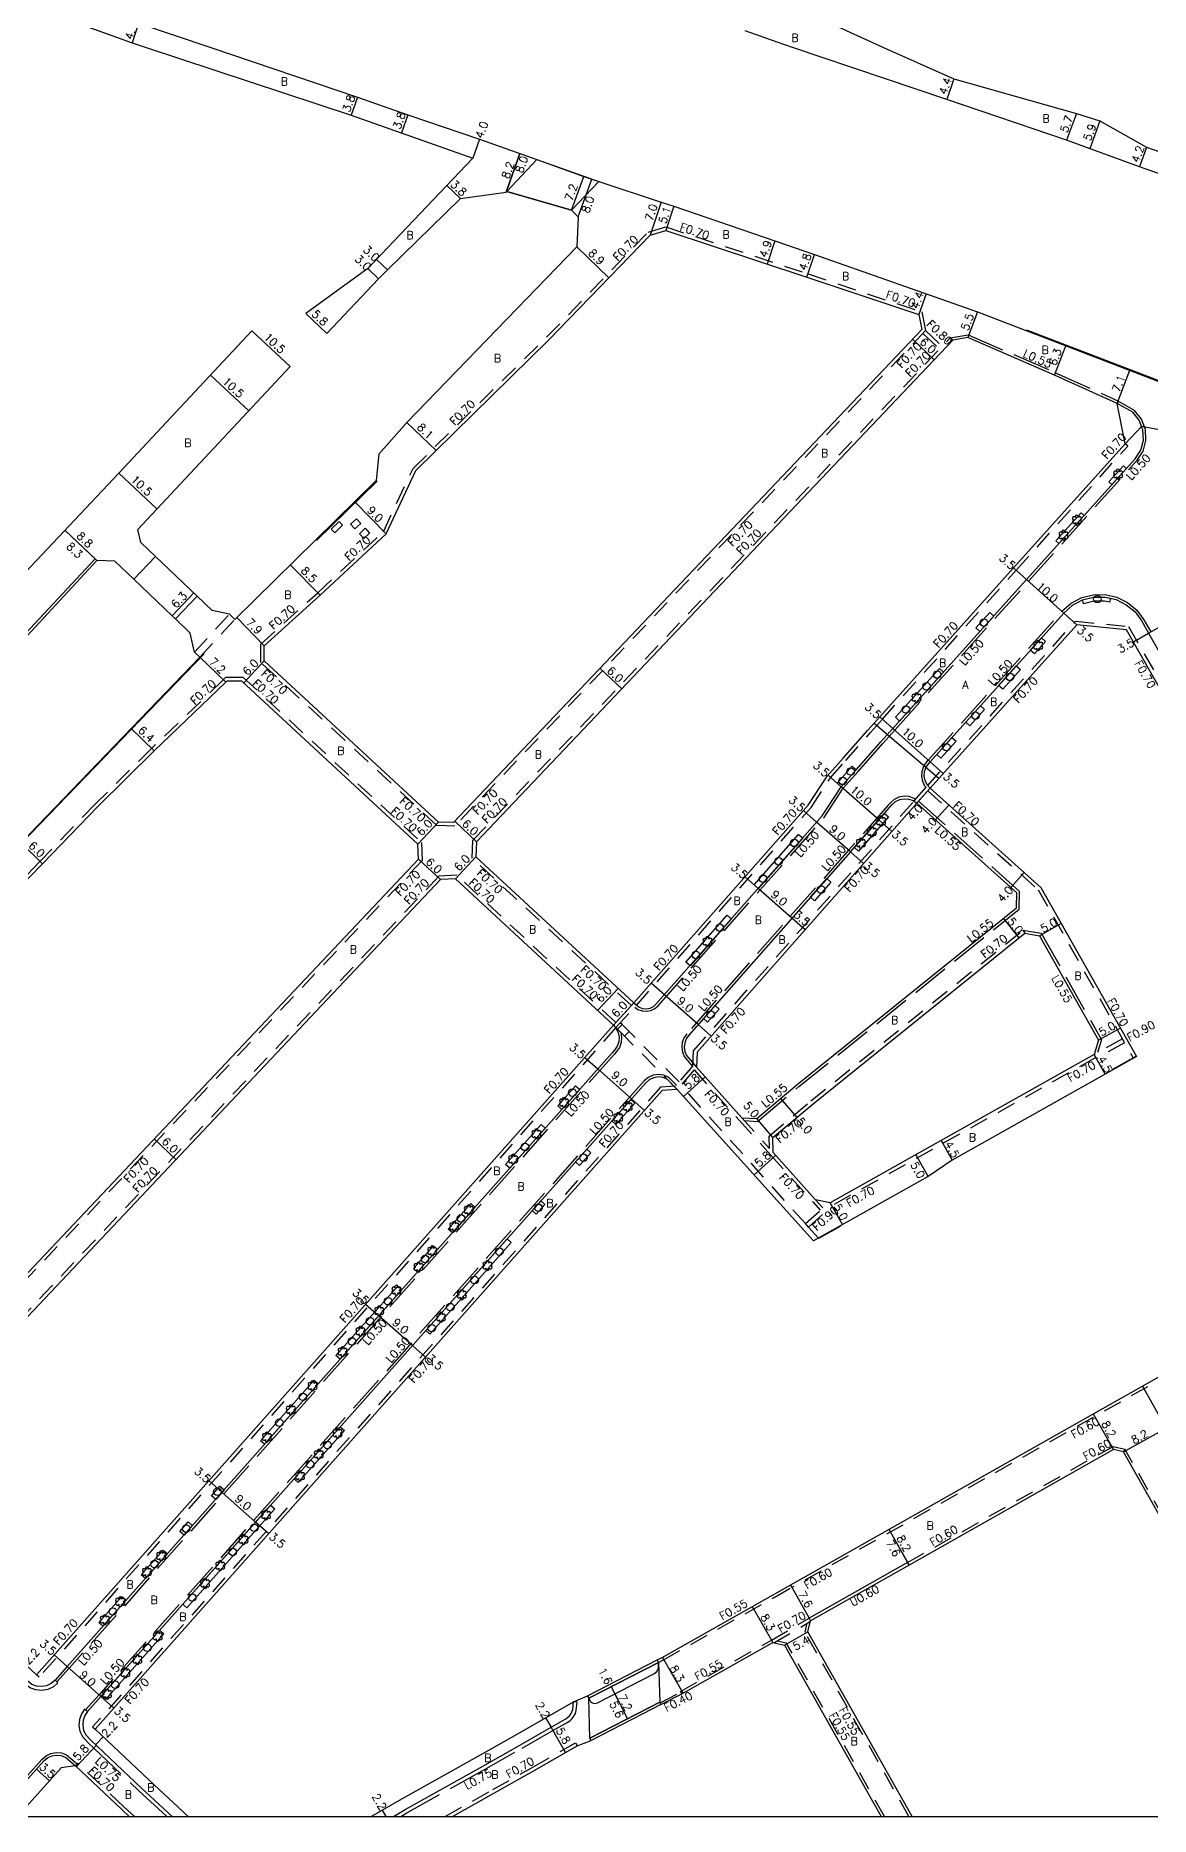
# Model space of a CAD drawing. Header units: metres. Extents: x -3200 to -2399, y -108600 to -108000.
# Drawn here: x -2831.1 to -2608.1, y -108600 to -108243.9 of the extents above; entities that cross this region are included whole.
import ezdxf

# ---------------------------------------------------------------- set-up
doc = ezdxf.new("R2010")
doc.units = ezdxf.units.M
doc.header["$LTSCALE"] = 2.5
for name, pattern in [('22320', [2.5, 1.5, -1]), ('22330', [4, 3, -1]), ('51070', [2.5, 1.5, -1])]:
    doc.linetypes.add(name, pattern=pattern)
doc.layers.get('0').update_dxf_attribs({"color": 150, "lineweight": 50})
for name, color, linetype in [('2101000', 7, 'Continuous'), ('2101001', 1, 'Continuous'), ('2203000', 1, 'Continuous'), ('2213000', 3, 'Continuous'), ('2231000', 4, 'Continuous'), ('2232000', 120, '22320'), ('2233000', 120, '22330'), ('2235000', 4, 'Continuous'), ('2236000', 3, 'Continuous'), ('2236100', 3, 'Continuous'), ('2238000', 3, 'Continuous'), ('2239000', 3, 'Continuous'), ('5107000', 4, '51070'), ('6132000', 60, '61320'), ('9201100', 215, 'Continuous'), ('9201101', 7, 'Continuous'), ('9201500', 222, 'Continuous'), ('9201501', 222, 'Continuous'), ('9202100', 82, 'Continuous'), ('9202200', 82, 'Continuous'), ('9203500', 155, 'Continuous'), ('999', 7, 'Continuous')]:
    doc.layers.add(name, color=color, linetype=linetype)
doc.layers.add('9301100', color=1, linetype='Continuous', lineweight=30)
doc.layers.add('9303100', color=1, linetype='Continuous', lineweight=30)
doc.styles.add('Dm_Anotation', font='txt.shx', dxfattribs={"bigfont": 'pscdm.shx'})
doc.linetypes.add('61320', pattern='A,0,[3,dmdr.shx,S=0.25,R=0,X=0,Y=0],1.5,[3,dmdr.shx,S=0.25,R=0,X=0,Y=0]', length=1.5)

# ---------------------------------------------------------------- blocks, each defined once
blk = doc.blocks.new('223900')
at = {"linetype": 'Continuous'}
for centre, start, end in [((-0.57735, 0.333333), 30, 270), ((-0.57735, -0.333333), 90, 330), ((0, 0.666667), 330, 210), ((0.57735, 0.333333), 270, 150), ((0.57735, -0.333333), 210, 90), ((0, -0.666667), 150, 30)]:
    blk.add_arc(centre, 0.333333, start, end, dxfattribs=at)
blk = doc.blocks.new('223800')
at = {"color": 0, "linetype": 'Continuous'}
blk.add_circle((0, 0), 0.75, dxfattribs=at)

msp = doc.modelspace()

# ---------------------------------------------------------------- linework, layer by layer
at = {"layer": '2101000'}
for points in [[(-3082.74, -108146.21), (-3080.24, -108147.08), (-3073.33, -108149.7), (-3058.3, -108155.41), (-3052.38, -108157.4), (-3044.28, -108159.89), (-3028.12, -108165.56), (-3020.84, -108168.2), (-3006.59, -108173.51), (-2999.63, -108175.86), (-2989.37, -108179.34), (-2981.29, -108182.08), (-2959.89, -108189.33), (-2943.83, -108194.68), (-2937.07, -108196.93), (-2933.96, -108197.97), (-2907.94, -108207.39), (-2880.65, -108216.95), (-2843.1, -108229.88), (-2814.45, -108240.08), (-2810.5, -108241.49), (-2796.04, -108246.3)], [(-2904.6, -108212.93), (-2882, -108220.82), (-2877.45, -108222.41), (-2844.41, -108233.65), (-2815.84, -108243.94), (-2811.79, -108245.38), (-2808.97, -108246.3)], [(-2682.75, -108245.23), (-2689.14, -108242.96)], [(-2808.97, -108246.3), (-2767.94, -108259.83), (-2743.6, -108268.42), (-2764.65, -108290.52), (-2777.05, -108299.49)], [(-2796.04, -108246.3), (-2766.67, -108256.25), (-2756.62, -108259.79), (-2742.27, -108264.64), (-2730.82, -108268.74)], [(-2573.3, -108282.34), (-2573.86, -108282.15), (-2586.76, -108278.22), (-2592.58, -108276.26), (-2606.31, -108271.57), (-2610.26, -108270.19), (-2624.86, -108264.87), (-2648.8, -108256.72), (-2679.72, -108246.3)], [(-2661.46, -108246.3), (-2647.39, -108252.56), (-2622.91, -108259.51), (-2618.21, -108261.01), (-2608.88, -108266.22), (-2591.25, -108272.38), (-2570.2, -108279.48)], [(-2787.84, -108302.96), (-2814.45, -108331.43), (-2818.84, -108336.08), (-2855.27, -108374.63), (-2856.92, -108374.05), (-2856.92, -108374.05), (-2868.21, -108345.57), (-2870.48, -108339.83), (-2875.08, -108327.78), (-2884.82, -108302.58), (-2895.34, -108275.63), (-2898.24, -108268.75), (-2903.15, -108256.18)], [(-2772.86, -108303.49), (-2762.48, -108292.59), (-2760.73, -108290.76), (-2746.08, -108276.54), (-2736.97, -108275.25), (-2736.9, -108275.06), (-2736.82, -108275.09)], [(-2718.46, -108273.13), (-2705.98, -108277.22), (-2703.45, -108278.06), (-2683.25, -108284.97), (-2675.29, -108287.71), (-2642.67, -108299.21), (-2602.6, -108314.55), (-2602.3, -108314.82), (-2573, -108282.61), (-2573.3, -108282.34)], [(-2723.89, -108278.88), (-2722.56, -108280.2), (-2722.82, -108286.2), (-2756.81, -108321.31), (-2762.44, -108327.66), (-2762.94, -108332.91), (-2791.25, -108360.68), (-2792.33, -108359.64), (-2795.75, -108358.89), (-2798.77, -108356.02)], [(-2807.1, -108348.1), (-2810.03, -108345.31), (-2810.62, -108342.71), (-2780.17, -108310.13)], [(-2815.27, -108349.02), (-2818.84, -108348.89), (-2819.2, -108348.54), (-2834.02, -108364.52), (-2854.17, -108385.85), (-2853.81, -108386.19), (-2861.6, -108394.22)], [(-2811.46, -108352.64), (-2815.27, -108349.02)], [(-2834, -108405.37), (-2798.23, -108368.25), (-2799.32, -108367.23), (-2800.14, -108363.41)], [(-2800.14, -108363.41), (-2803.13, -108360.57)], [(-2602.49, -108381.04), (-2612.88, -108362.75), (-2622.83, -108361.75), (-2652.18, -108394.41)], [(-2872.17, -108533.08), (-2754.47, -108408.59), (-2754.61, -108405.59), (-2789.82, -108373), (-2792.82, -108373.02), (-2793.04, -108373.25), (-2807.35, -108386.95), (-2818.66, -108398.1), (-2829.68, -108409.53), (-2837.38, -108417.41)], [(-2652.18, -108394.41), (-2629.99, -108414.28), (-2610.87, -108448.1), (-2617.15, -108451.62), (-2647.76, -108468.79), (-2652.55, -108472.05), (-2675.49, -108484.92)], [(-2715.52, -108441.78), (-2747.11, -108412.53), (-2750.11, -108412.71), (-2867.81, -108537.2)], [(-2618.47, -108444.83), (-2619.35, -108447.69), (-2672.13, -108477.3), (-2675.07, -108476.72), (-2683.56, -108467.29), (-2683.62, -108464.29), (-2675.59, -108457.5), (-2633.25, -108423.42), (-2630.29, -108423.92), (-2618.47, -108444.83)], [(-2715.52, -108441.78), (-2830.91, -108571.69)], [(-2675.49, -108484.92), (-2702.74, -108454.65), (-2705.73, -108454.86), (-2819.18, -108582.59)], [(-2763.95, -108600), (-2758.27, -108596.74), (-2743.19, -108588.29), (-2735.21, -108583.8), (-2723.5, -108577.08), (-2720.71, -108575.9), (-2720.46, -108576.38), (-2706.5, -108569.2), (-2706.75, -108568.71), (-2705.77, -108568.21), (-2683.66, -108555.74), (-2581.75, -108498.2)], [(-2572.23, -108600), (-2613.45, -108527.14), (-2615.49, -108526.67), (-2656.36, -108549.74), (-2656.66, -108549.22), (-2676.36, -108560.34), (-2676.07, -108560.87)], [(-2867.81, -108537.2), (-2830.91, -108571.69)], [(-2655.75, -108600), (-2676.6, -108563.1), (-2676.07, -108560.87)], [(-2747.72, -108600), (-2739.27, -108595.27), (-2731.26, -108590.76), (-2722.77, -108585.89), (-2719.97, -108584.85), (-2720.22, -108584.36), (-2706.26, -108577.18), (-2706.01, -108577.66), (-2701.83, -108575.51), (-2683.65, -108565.26), (-2681.3, -108565.76), (-2661.96, -108600)], [(-2800.55, -108600), (-2808.44, -108592.72), (-2819.18, -108582.59)], [(-2812.35, -108600), (-2813.89, -108598.57), (-2823.11, -108589.89), (-2825.98, -108590.29), (-2834.7, -108600)]]:
    msp.add_lwpolyline(points, dxfattribs=at)
at = {"layer": '2101000', "flags": 128}
for points in [[(-2668.41, -108239.35), (-2671.28, -108241.84), (-2661.46, -108246.3)], [(-2679.72, -108246.3), (-2682.75, -108245.23)]]:
    msp.add_lwpolyline(points, dxfattribs=at)
at = {"layer": '2101000'}
for points in [[(-2653.83, -108302.68), (-2747.53, -108401.29), (-2750.53, -108401.19), (-2785.36, -108368.95), (-2785.34, -108365.95), (-2774.18, -108355.85), (-2760.95, -108343.56), (-2755.02, -108330.91), (-2728.38, -108304.74), (-2708.18, -108283.87), (-2705.05, -108282.9), (-2676.8, -108292.27), (-2654.41, -108299.73)], [(-2614.75, -108317.5), (-2627.28, -108311.85), (-2644.64, -108304.34), (-2647.6, -108304.83), (-2742.91, -108405.13), (-2743.04, -108408.13), (-2711.44, -108437.37), (-2676.53, -108397.82), (-2672.73, -108392.01), (-2669.56, -108388.41), (-2664.64, -108382.84), (-2662.22, -108380.15), (-2635.47, -108350.38), (-2613.15, -108325.55)], [(-2654.83, -108397.41), (-2698.79, -108447.22), (-2698.92, -108450.22), (-2689.85, -108460.31), (-2686.85, -108460.47), (-2678.77, -108453.65), (-2634.9, -108418.33), (-2634.82, -108415.33)]]:
    msp.add_lwpolyline(points, close=True, dxfattribs=at)
at = {"layer": '2101001'}
for points in [[(-2730.82, -108268.74), (-2721.46, -108272.1)], [(-2721.46, -108272.1), (-2719.86, -108272.67), (-2718.46, -108273.13)], [(-2736.82, -108275.09), (-2723.89, -108278.88)], [(-2777.05, -108299.49), (-2772.86, -108303.49)], [(-2787.84, -108302.96), (-2780.17, -108310.13)], [(-2798.77, -108356.02), (-2807.1, -108348.1)], [(-2803.78, -108359.95), (-2811.46, -108352.64)], [(-2803.13, -108360.57), (-2803.78, -108359.95)]]:
    msp.add_lwpolyline(points, dxfattribs=at)
at = {"layer": '2203000'}
for points in [[(-2706.75, -108568.71), (-2706.5, -108569.2), (-2720.46, -108576.38), (-2720.71, -108575.9)], [(-2719.97, -108584.85), (-2720.22, -108584.36), (-2706.26, -108577.18), (-2706.01, -108577.66), (-2709.75, -108579.59)]]:
    msp.add_lwpolyline(points, close=True, dxfattribs=at)
at = {"layer": '2213000'}
for points in [[(-2711.44, -108437.37), (-2710.39, -108438.21), (-2709.68, -108438.47), (-2708.93, -108438.53), (-2708.19, -108438.39), (-2707.52, -108438.07), (-2706.95, -108437.57), (-2673.74, -108399.95), (-2669.94, -108394.13), (-2666.93, -108390.73), (-2662.03, -108385.17), (-2659.62, -108382.49), (-2632.87, -108352.72), (-2611.14, -108328.54), (-2610.02, -108326.82), (-2609.49, -108324.84), (-2609.59, -108322.79), (-2610.32, -108320.87), (-2611.61, -108319.27), (-2614.75, -108317.5)], [(-2652.18, -108394.41), (-2652.78, -108393.72), (-2653.17, -108392.9), (-2653.34, -108392), (-2653.27, -108391.09), (-2652.97, -108390.23), (-2652.45, -108389.48), (-2652.18, -108389.17), (-2625.43, -108359.41), (-2623.66, -108357.84), (-2621.65, -108356.78), (-2619.45, -108356.23), (-2617.17, -108356.2), (-2614.96, -108356.71), (-2612.92, -108357.73), (-2611.18, -108359.19), (-2609.84, -108361.02), (-2608.46, -108363.44), (-2599.44, -108379.31)], [(-2668.11, -108407.17), (-2660.22, -108398.24), (-2659.75, -108397.7), (-2659.06, -108397.11), (-2658.25, -108396.71), (-2657.35, -108396.53), (-2656.44, -108396.6), (-2655.58, -108396.9), (-2654.83, -108397.41)], [(-2668.11, -108407.17), (-2700.45, -108443.82), (-2700.94, -108444.53), (-2701.24, -108445.33), (-2701.34, -108446.19), (-2701.23, -108447.04), (-2700.92, -108447.84), (-2698.92, -108450.22)], [(-2715.52, -108441.78), (-2714.93, -108442.49), (-2714.54, -108443.32), (-2714.37, -108444.23), (-2714.45, -108445.14), (-2714.75, -108446.01), (-2715.27, -108446.77), (-2715.76, -108447.33), (-2824.75, -108570.03), (-2827.18, -108572.77), (-2827.96, -108573.44), (-2828.88, -108573.88), (-2829.89, -108574.06), (-2830.91, -108573.97), (-2831.87, -108573.62), (-2833.84, -108571.96), (-2867.65, -108540.36), (-2868.08, -108539.86), (-2868.31, -108539.34), (-2868.4, -108538.77), (-2868.35, -108538.2), (-2868.14, -108537.67), (-2867.81, -108537.2)], [(-2702.74, -108454.65), (-2704.7, -108452.67), (-2705.56, -108452.29), (-2706.51, -108452.16), (-2707.45, -108452.3), (-2708.31, -108452.69), (-2709.04, -108453.3), (-2818.02, -108576.01), (-2820.69, -108579.02), (-2821.25, -108579.84), (-2821.59, -108580.77), (-2821.67, -108581.76), (-2821.5, -108582.74), (-2821.08, -108583.64), (-2820.06, -108584.79), (-2809.94, -108594.33), (-2803.79, -108600)], [(-2720.46, -108576.38), (-2720.09, -108577.02), (-2719.85, -108577.21), (-2719.58, -108577.34), (-2719.28, -108577.4), (-2718.97, -108577.37), (-2718.68, -108577.27), (-2707.42, -108571.48), (-2707.15, -108571.3), (-2706.91, -108571.08), (-2706.72, -108570.81), (-2706.58, -108570.52), (-2706.5, -108570.2), (-2706.5, -108569.2)], [(-2759.53, -108600), (-2757.19, -108598.65), (-2742.11, -108590.21), (-2734.13, -108585.71), (-2727.99, -108582.19), (-2725.06, -108580.51), (-2724.67, -108580.24), (-2724.32, -108579.91), (-2724.04, -108579.53), (-2723.81, -108579.11), (-2723.66, -108578.66), (-2723.5, -108577.08)], [(-2839.41, -108600), (-2829.44, -108588.9), (-2828.72, -108588.29), (-2827.87, -108587.89), (-2826.95, -108587.73), (-2826.01, -108587.81), (-2825.13, -108588.14), (-2823.11, -108589.89)]]:
    msp.add_lwpolyline(points, dxfattribs=at)
at = {"layer": '2231000'}
for points in [[(-2853.81, -108386.19), (-2833.66, -108364.86), (-2818.84, -108348.89)], [(-2656.36, -108549.74), (-2676.07, -108560.87)]]:
    msp.add_lwpolyline(points, dxfattribs=at)
at = {"layer": '2232000'}
for points in [[(-2786.04, -108365.64), (-2774.66, -108355.33), (-2761.53, -108343.14), (-2755.6, -108330.5), (-2728.87, -108304.24), (-2708.56, -108283.25), (-2705.05, -108282.17)], [(-2705.05, -108282.17), (-2676.58, -108291.6), (-2653.81, -108299.2), (-2653.07, -108302.9)], [(-2653.07, -108302.9), (-2747.24, -108402), (-2750.82, -108401.88), (-2786.06, -108369.26), (-2786.04, -108365.64)], [(-2653.62, -108303.48), (-2650.29, -108306.64)], [(-2653.07, -108302.9), (-2649.74, -108306.06)], [(-2711.92, -108437.89), (-2743.75, -108408.42), (-2743.6, -108404.84), (-2648.12, -108304.36), (-2647.6, -108304.83)], [(-2710.92, -108437.84), (-2675.97, -108398.25), (-2672.17, -108392.43), (-2669.03, -108388.88), (-2664.12, -108383.31), (-2661.7, -108380.62), (-2634.95, -108350.85), (-2612.63, -108326.01), (-2613.15, -108325.55)], [(-2699.61, -108449.95), (-2699.48, -108446.95), (-2655.35, -108396.95), (-2652.71, -108393.95), (-2623.11, -108361.02), (-2612.45, -108362.09), (-2601.88, -108380.69), (-2595.93, -108391.31), (-2574.98, -108428.52), (-2575.59, -108428.87)], [(-2789.55, -108372.29), (-2793.12, -108372.32), (-2793.54, -108372.75), (-2807.84, -108386.44), (-2819.16, -108397.61), (-2830.18, -108409.04), (-2837.5, -108416.51), (-2838.83, -108417.92), (-2839.75, -108418.83), (-2840.73, -108419.66), (-2841.77, -108420.43), (-2849.88, -108425.98), (-2852.87, -108428.03), (-2854.3, -108429.13), (-2855.61, -108430.28), (-2856.88, -108431.54), (-2890.29, -108466.19), (-2896.35, -108472.63), (-2900.26, -108477.24), (-2905.77, -108484.04), (-2914.04, -108494.13), (-2913.47, -108494.54)], [(-2789.55, -108372.29), (-2753.92, -108405.27), (-2753.75, -108408.85), (-2871.68, -108533.58), (-2872.17, -108533.08)], [(-2652.18, -108394.41), (-2654.83, -108397.41)], [(-2652.65, -108394.94), (-2630.55, -108414.73), (-2611.48, -108448.44)], [(-2715.04, -108441.26), (-2746.86, -108411.81), (-2750.42, -108412.03), (-2868.35, -108536.75), (-2867.81, -108537.2)], [(-2684.28, -108466.49), (-2684.33, -108463.97), (-2676.04, -108456.96), (-2633.6, -108422.8), (-2633.25, -108423.42)], [(-2715.04, -108441.26), (-2711.92, -108437.89)], [(-2715, -108442.25), (-2710.92, -108437.84)], [(-2715, -108442.25), (-2830.38, -108572.16), (-2830.91, -108571.69)], [(-2613.7, -108444.52), (-2619.35, -108447.69)], [(-2613.26, -108445.31), (-2618.91, -108448.48), (-2619.35, -108447.69)], [(-2619.01, -108448.3), (-2671.79, -108477.91)], [(-2699.61, -108449.95), (-2703.08, -108453.97)], [(-2699.39, -108450.76), (-2702.74, -108454.65)], [(-2699.39, -108450.76), (-2690.37, -108460.77), (-2684.08, -108467.76), (-2675.59, -108477.19), (-2674.13, -108478.81)], [(-2703.08, -108453.97), (-2706.07, -108454.18), (-2819.71, -108582.12), (-2819.18, -108582.59)], [(-2689.85, -108460.31), (-2684.28, -108466.49)], [(-2677.1, -108481.49), (-2672.4, -108477.25)], [(-2676.5, -108482.16), (-2671.79, -108477.91), (-2672.13, -108477.3)], [(-2675.07, -108476.72), (-2673.61, -108478.34)], [(-2578.96, -108496.62), (-2578.67, -108497.14), (-2581.45, -108498.72), (-2679.8, -108554.25), (-2680.1, -108553.73)], [(-2656.66, -108549.22), (-2615.58, -108526.03), (-2613.19, -108526.58), (-2613.45, -108527.14)], [(-2571.66, -108600), (-2613.19, -108526.58)], [(-2706.5, -108569.2), (-2705.5, -108568.69), (-2683.39, -108556.22), (-2679.83, -108554.2)], [(-2683.92, -108564.78), (-2676.36, -108560.34)], [(-2683.43, -108565.31), (-2676.1, -108561)], [(-2677.19, -108563.19), (-2676.76, -108561.39)], [(-2656.39, -108600), (-2677.19, -108563.19)], [(-2701.83, -108575.51), (-2702.09, -108575.03), (-2683.92, -108564.78), (-2683.65, -108565.26)], [(-2682.73, -108564.89), (-2680.94, -108565.27)], [(-2661.32, -108600), (-2680.94, -108565.27)], [(-2706.19, -108577.31), (-2702.02, -108575.16)], [(-2749.16, -108600), (-2739.61, -108594.65), (-2731.61, -108590.15), (-2723.12, -108585.28), (-2722.77, -108585.89)], [(-2811.31, -108600), (-2813.42, -108598.06), (-2822.63, -108589.38), (-2823.11, -108589.89)]]:
    msp.add_lwpolyline(points, dxfattribs=at)
at = {"layer": '2233000'}
for points in [[(-2648.12, -108304.36), (-2644.57, -108303.77), (-2627.06, -108311.34), (-2614.5, -108317.01), (-2614.75, -108317.5)], [(-2711.23, -108438.18), (-2710.64, -108438.65), (-2709.79, -108438.96), (-2708.91, -108439.03), (-2708.04, -108438.87), (-2707.24, -108438.49), (-2706.59, -108437.93), (-2673.34, -108400.25), (-2669.54, -108394.44), (-2666.56, -108391.06), (-2661.65, -108385.5), (-2659.25, -108382.82), (-2632.5, -108353.06), (-2610.74, -108328.84), (-2609.56, -108327.02), (-2608.99, -108324.89), (-2609.1, -108322.68), (-2609.88, -108320.62), (-2611.28, -108318.88), (-2614.52, -108317.06)], [(-2652.98, -108394.26), (-2653.2, -108394), (-2653.65, -108393.05), (-2653.85, -108392.03), (-2653.77, -108390.99), (-2653.42, -108390), (-2652.85, -108389.17), (-2652.55, -108388.84), (-2625.79, -108359.05), (-2623.95, -108357.43), (-2621.83, -108356.31), (-2619.51, -108355.73), (-2617.12, -108355.7), (-2614.79, -108356.24), (-2612.65, -108357.31), (-2610.82, -108358.84), (-2609.42, -108360.75), (-2608.03, -108363.19)], [(-2655.08, -108396.64), (-2655.35, -108396.45), (-2656.34, -108396.11), (-2657.38, -108396.03), (-2658.4, -108396.23), (-2659.34, -108396.68), (-2660.11, -108397.35), (-2660.6, -108397.91), (-2668.48, -108406.84), (-2700.85, -108443.51), (-2701.39, -108444.29), (-2701.73, -108445.21), (-2701.85, -108446.19), (-2701.72, -108447.16), (-2701.36, -108448.1), (-2699.71, -108450.06)], [(-2689.32, -108460.89), (-2686.66, -108461.03), (-2678.42, -108454.07), (-2634.36, -108418.6), (-2634.26, -108415.09), (-2654.46, -108397)], [(-2633.6, -108422.8), (-2629.94, -108423.42), (-2617.87, -108444.76), (-2618.65, -108447.3)], [(-2714.04, -108443.27), (-2713.87, -108444.2), (-2713.95, -108445.25), (-2714.3, -108446.24), (-2714.88, -108447.08), (-2715.39, -108447.66), (-2824.38, -108570.37), (-2826.83, -108573.12)], [(-2702.91, -108453.77), (-2704.41, -108452.26), (-2705.43, -108451.81), (-2706.51, -108451.66), (-2707.59, -108451.81), (-2708.58, -108452.26), (-2709.39, -108452.95), (-2818.4, -108575.68), (-2821.09, -108578.71)], [(-2827.18, -108572.77), (-2826.65, -108573.3), (-2827.54, -108574.07), (-2828.65, -108574.6), (-2829.85, -108574.82), (-2831.07, -108574.71), (-2832.25, -108574.28), (-2834.33, -108572.53), (-2858.42, -108550.02), (-2857.9, -108549.47)], [(-2758.03, -108600), (-2756.82, -108599.31), (-2741.74, -108590.86), (-2733.75, -108586.37), (-2727.62, -108582.85), (-2724.66, -108581.15), (-2724.19, -108580.83), (-2723.76, -108580.41), (-2723.4, -108579.94), (-2723.12, -108579.41), (-2722.93, -108578.82), (-2722.76, -108577.16), (-2723.5, -108577.08)], [(-2820.69, -108579.02), (-2821.29, -108578.55), (-2821.93, -108579.49), (-2822.32, -108580.61), (-2822.42, -108581.8), (-2822.22, -108582.97), (-2821.72, -108584.06), (-2820.59, -108585.31), (-2819.47, -108586.37), (-2810.45, -108594.88), (-2804.9, -108600)], [(-2840.08, -108600), (-2829.79, -108588.54), (-2829, -108587.87), (-2828.03, -108587.41), (-2826.97, -108587.23), (-2825.9, -108587.32), (-2824.88, -108587.71), (-2822.76, -108589.52)]]:
    msp.add_lwpolyline(points, dxfattribs=at)
at = {"layer": '2235000'}
for points in [[(-2771.25, -108343.36), (-2771.95, -108342.64), (-2770.38, -108341.1), (-2769.68, -108341.81)], [(-2766.93, -108340.55), (-2766.04, -108341.5), (-2767.22, -108342.59), (-2768.1, -108341.63)], [(-2765.16, -108342.45), (-2764.27, -108343.4), (-2765.45, -108344.49), (-2766.33, -108343.54)], [(-2712.38, -108443.09), (-2713.3, -108444.01), (-2714.71, -108442.59), (-2713.79, -108441.67)]]:
    msp.add_lwpolyline(points, close=True, dxfattribs=at)
at = {"layer": '2236000'}
for points in [[(-2613.5, -108329.98), (-2612.91, -108330.51), (-2615.8, -108333.73), (-2616.39, -108333.19)], [(-2640.24, -108359.28), (-2639.42, -108360.01), (-2642.2, -108363.11), (-2643.02, -108362.37)], [(-2631.3, -108367.58), (-2632.12, -108366.85), (-2629.91, -108364.39), (-2629.09, -108365.12)], [(-2637.65, -108374.65), (-2638.47, -108373.92), (-2634.92, -108369.96), (-2634.1, -108370.7)], [(-2644.21, -108381.95), (-2645.03, -108381.21), (-2642.09, -108377.95), (-2641.28, -108378.68)], [(-2650.01, -108388.41), (-2650.83, -108387.67), (-2647.8, -108384.3), (-2646.98, -108385.04)], [(-2675.29, -108416.97), (-2676.12, -108416.24), (-2672.81, -108412.5), (-2671.99, -108413.23)], [(-2696.67, -108441.19), (-2697.49, -108440.46), (-2695.19, -108437.85), (-2694.36, -108438.58)], [(-2722.27, -108469.86), (-2723.1, -108469.13), (-2720.82, -108466.57), (-2720, -108467.3)], [(-2730.94, -108479.62), (-2731.76, -108478.89), (-2730.04, -108476.95), (-2729.22, -108477.68)], [(-2794.22, -108534), (-2793.39, -108534.73), (-2795.07, -108536.61), (-2795.89, -108535.88)], [(-2800.56, -108541.14), (-2799.74, -108541.87), (-2801.4, -108543.74), (-2802.22, -108543.01)]]:
    msp.add_lwpolyline(points, close=True, dxfattribs=at)
at = {"layer": '2236100'}
for points in [[(-2621.95, -108339.37), (-2621.35, -108339.91), (-2626.4, -108345.52), (-2626.99, -108344.98)], [(-2621.45, -108357.56), (-2621.65, -108356.78), (-2619.45, -108356.23), (-2617.17, -108356.2), (-2616.07, -108356.46), (-2616.25, -108357.24), (-2617.26, -108357), (-2619.34, -108357.03)], [(-2650.32, -108370.5), (-2649.5, -108371.23), (-2658.27, -108380.99), (-2659.09, -108380.25)], [(-2667.76, -108390), (-2666.93, -108390.73), (-2669.94, -108394.13), (-2670.76, -108393.4)], [(-2666.48, -108406.99), (-2667.31, -108406.27), (-2661.29, -108399.45), (-2660.47, -108400.18)], [(-2678.47, -108403.65), (-2677.64, -108404.37), (-2686.55, -108414.46), (-2687.37, -108413.74)], [(-2692.76, -108419.84), (-2691.94, -108420.57), (-2700.19, -108429.92), (-2701.02, -108429.19)], [(-2723.08, -108453.91), (-2722.26, -108454.64), (-2725.81, -108458.64), (-2726.63, -108457.91)], [(-2715, -108461.68), (-2715.83, -108460.95), (-2712.02, -108456.67), (-2711.2, -108457.4)], [(-2729.99, -108461.69), (-2729.17, -108462.42), (-2736.26, -108470.41), (-2737.09, -108469.68)], [(-2744.03, -108477.49), (-2743.2, -108478.22), (-2747.73, -108483.31), (-2748.55, -108482.58)], [(-2752.21, -108503.57), (-2753.04, -108502.84), (-2736.79, -108484.55), (-2735.96, -108485.28)], [(-2751.51, -108485.91), (-2750.68, -108486.64), (-2754.69, -108491.16), (-2755.52, -108490.43)], [(-2758.65, -108493.96), (-2757.83, -108494.69), (-2770.2, -108508.61), (-2771.02, -108507.88)], [(-2775.36, -108512.77), (-2774.54, -108513.5), (-2785.3, -108525.61), (-2786.12, -108524.88)], [(-2778.54, -108533.21), (-2779.36, -108532.48), (-2770.15, -108522.11), (-2769.33, -108522.84)], [(-2800.83, -108558.31), (-2801.66, -108557.58), (-2784.08, -108537.79), (-2783.25, -108538.52)], [(-2805.56, -108546.77), (-2804.74, -108547.5), (-2809.14, -108552.45), (-2809.96, -108551.72)], [(-2813.81, -108556.06), (-2812.99, -108556.79), (-2817.61, -108561.99), (-2818.43, -108561.26)], [(-2817.06, -108576.59), (-2817.89, -108575.86), (-2806.26, -108562.77), (-2805.44, -108563.5)]]:
    msp.add_lwpolyline(points, close=True, dxfattribs=at)
at = {"layer": '5107000'}
for points in [[(-2799.32, -108367.23), (-2792.33, -108359.64)], [(-2798.23, -108368.25), (-2791.25, -108360.68)], [(-2702.74, -108454.65), (-2713.3, -108444.01), (-2714.71, -108442.59), (-2715.02, -108442.28)], [(-2714.71, -108442.59), (-2715.02, -108442.28)], [(-2702.38, -108453.16), (-2712.38, -108443.09), (-2713.79, -108441.67), (-2714.14, -108441.32)], [(-2713.79, -108441.67), (-2714.14, -108441.32)], [(-2702.74, -108454.65), (-2713.3, -108444.01)], [(-2702.38, -108453.16), (-2712.38, -108443.09)], [(-2674.51, -108484.37), (-2676.5, -108482.16), (-2677.1, -108481.49), (-2702.02, -108453.81)]]:
    msp.add_lwpolyline(points, dxfattribs=at)
at = {"layer": '6132000'}
for points in [[(-2602.56, -108314.46), (-2632.82, -108302.87)], [(-2762.8, -108333.06), (-2774.89, -108344.93)], [(-2797.4, -108367.55), (-2833.92, -108405.44)], [(-2615.77, -108450.69), (-2610.94, -108447.99)], [(-2674.4, -108484.4), (-2670.07, -108481.97)]]:
    msp.add_lwpolyline(points, dxfattribs=at)
at = {"layer": '9201100'}
for points in [[(-2810.5, -108241.49), (-2811.79, -108245.38)], [(-2647.39, -108252.56), (-2648.8, -108256.72)], [(-2766.67, -108256.25), (-2767.94, -108259.83)], [(-2756.62, -108259.79), (-2757.88, -108263.38)], [(-2622.91, -108259.51), (-2624.86, -108264.87)], [(-2618.21, -108261.01), (-2620.23, -108266.56)], [(-2742.27, -108264.64), (-2743.6, -108268.42)], [(-2734.2, -108267.53), (-2736.97, -108275.25)], [(-2736.9, -108275.06), (-2734.2, -108267.53)], [(-2608.88, -108266.22), (-2610.26, -108270.19)], [(-2746.08, -108276.54), (-2748.83, -108273.92)], [(-2722.56, -108280.2), (-2720.98, -108275.8)], [(-2705.98, -108277.22), (-2708.18, -108283.87)], [(-2703.45, -108278.06), (-2705.05, -108282.9)], [(-2683.25, -108284.97), (-2684.79, -108289.62)], [(-2762.91, -108288.69), (-2760.73, -108290.76)], [(-2716.42, -108292.39), (-2722.82, -108286.2)], [(-2676.8, -108292.27), (-2675.29, -108287.71)], [(-2764.65, -108290.52), (-2762.48, -108292.59)], [(-2652.95, -108295.58), (-2654.41, -108299.73)], [(-2777.05, -108299.49), (-2772.86, -108303.49)], [(-2642.67, -108299.21), (-2644.64, -108304.34)], [(-2780.17, -108310.13), (-2787.84, -108302.96)], [(-2655.7, -108304.64), (-2651.35, -108308.77)], [(-2627.28, -108311.85), (-2625.03, -108305.96)], [(-2788.44, -108318.98), (-2796.11, -108311.81)], [(-2614.75, -108317.5), (-2612.21, -108310.87)], [(-2750.96, -108326.92), (-2756.81, -108321.31)], [(-2806.78, -108338.6), (-2814.45, -108331.43)], [(-2760.95, -108343.56), (-2767.25, -108337.14)], [(-2818.84, -108348.89), (-2825.23, -108342.84)], [(-2819.2, -108348.54), (-2825.23, -108342.84)], [(-2774.18, -108355.85), (-2780.14, -108349.78)], [(-2635.47, -108350.38), (-2632.87, -108352.72)], [(-2632.87, -108352.72), (-2625.43, -108359.41)], [(-2785.34, -108365.95), (-2790.87, -108360.31)], [(-2622.83, -108361.75), (-2625.43, -108359.41)], [(-2608.46, -108363.44), (-2597.04, -108357.03)], [(-2611.51, -108365.17), (-2608.46, -108363.44)], [(-2793.04, -108373.25), (-2798.23, -108368.25)], [(-2789.43, -108373.36), (-2785.36, -108368.95)], [(-2713.86, -108374.56), (-2718.21, -108370.43)], [(-2659.62, -108382.49), (-2662.22, -108380.15)], [(-2807.35, -108386.95), (-2811.96, -108382.51)], [(-2652.18, -108389.17), (-2659.62, -108382.49)], [(-2672.56, -108391.82), (-2669.94, -108394.13)], [(-2649.58, -108391.51), (-2652.18, -108389.17)], [(-2662.44, -108400.75), (-2669.94, -108394.13)], [(-2652.16, -108394.43), (-2654.83, -108397.41)], [(-2677.48, -108398.9), (-2674.86, -108401.22)], [(-2648.41, -108397.79), (-2651.08, -108400.77)], [(-2754.61, -108405.59), (-2750.53, -108401.19)], [(-2747.26, -108401), (-2742.91, -108405.13)], [(-2668.11, -108407.17), (-2674.86, -108401.22)], [(-2659.82, -108403.06), (-2662.44, -108400.75)], [(-2829.68, -108409.53), (-2834, -108405.37)], [(-2750.11, -108412.71), (-2754.47, -108408.59)], [(-2743.04, -108408.13), (-2747.11, -108412.53)], [(-2665.48, -108409.49), (-2668.11, -108407.17)], [(-2686.55, -108414.46), (-2689.17, -108412.15)], [(-2633.34, -108411.28), (-2636.01, -108414.26)], [(-2679.8, -108420.42), (-2686.55, -108414.46)], [(-2677.18, -108422.73), (-2679.8, -108420.42)], [(-2634.36, -108424.31), (-2637.49, -108420.42)], [(-2625.94, -108421.46), (-2630.29, -108423.92)], [(-2714.59, -108434.45), (-2718.67, -108438.86)], [(-2705.32, -108435.73), (-2707.94, -108433.41)], [(-2711.44, -108437.37), (-2715.52, -108441.78)], [(-2698.57, -108441.69), (-2705.32, -108435.73)], [(-2695.95, -108444), (-2698.57, -108441.69)], [(-2614.11, -108442.37), (-2618.47, -108444.83)], [(-2721.25, -108448.24), (-2718.64, -108450.56)], [(-2617.15, -108451.62), (-2619.35, -108447.69)], [(-2711.91, -108456.54), (-2718.64, -108450.56)], [(-2701.49, -108456.05), (-2697.17, -108452.16)], [(-2709.29, -108458.86), (-2711.91, -108456.54)], [(-2682.08, -108456.44), (-2678.85, -108460.26)], [(-2683.62, -108464.29), (-2686.85, -108460.47)], [(-2807.38, -108464.55), (-2803.02, -108468.67)], [(-2649.96, -108464.86), (-2647.76, -108468.79)], [(-2687.37, -108471.73), (-2683.06, -108467.84)], [(-2652.55, -108472.05), (-2655, -108467.69)], [(-2669.68, -108481.66), (-2672.13, -108477.3)], [(-2765.08, -108497.58), (-2762.46, -108499.9)], [(-2755.73, -108505.88), (-2762.46, -108499.9)], [(-2753.12, -108508.2), (-2755.73, -108505.88)], [(-2609.68, -108513.97), (-2605.65, -108521.11)], [(-2619.52, -108519.53), (-2615.49, -108526.67)], [(-2613.45, -108527.14), (-2606.31, -108523.1)], [(-2796.42, -108532.87), (-2793.81, -108535.19)], [(-2787.08, -108541.17), (-2793.81, -108535.19)], [(-2784.46, -108543.49), (-2787.08, -108541.17)], [(-2660.39, -108542.6), (-2656.66, -108549.22)], [(-2660.39, -108542.6), (-2656.36, -108549.74)], [(-2680.1, -108553.73), (-2676.36, -108560.34)], [(-2687.73, -108558.03), (-2683.65, -108565.26)], [(-2681.3, -108565.76), (-2676.6, -108563.1)], [(-2827.37, -108567.71), (-2824.75, -108570.03)], [(-2824.75, -108570.03), (-2818.02, -108576.01)], [(-2701.59, -108575.38), (-2705.67, -108568.16)], [(-2715.99, -108574.09), (-2712.69, -108580.49)], [(-2715.99, -108574.09), (-2715.26, -108575.51)], [(-2815.41, -108578.34), (-2818.02, -108576.01)], [(-2715.26, -108575.51), (-2712.69, -108580.49)], [(-2729.09, -108580.29), (-2727.99, -108582.19)], [(-2817.57, -108584.11), (-2819.08, -108585.71)], [(-2725.11, -108587.23), (-2727.99, -108582.19)], [(-2822.93, -108590.05), (-2818.96, -108585.83)], [(-2828.31, -108592.88), (-2830.91, -108590.55)], [(-2761.74, -108598.73), (-2761.02, -108600)]]:
    msp.add_lwpolyline(points, dxfattribs=at)
at = {"layer": '9201101'}
for points in [[(-2723.89, -108278.88), (-2721.46, -108272.1)], [(-2720.98, -108275.8), (-2719.86, -108272.67)], [(-2799.44, -108355.38), (-2803.78, -108359.95)]]:
    msp.add_lwpolyline(points, dxfattribs=at)
at = {"layer": '9202200'}
for points in [[(-2613.15, -108325.55), (-2609.85, -108322.11)], [(-2585.87, -108326.6), (-2609.85, -108322.11)], [(-2663.37, -108381.43), (-2650.41, -108392.44)]]:
    msp.add_lwpolyline(points, dxfattribs=at)
at = {"layer": '9301100'}
msp.add_lwpolyline([(-2706.5, -108569.2), (-2706.26, -108577.18), (-2720.22, -108584.36), (-2720.46, -108576.38), (-2706.5, -108569.2)], close=True, dxfattribs=at)
at = {"layer": '9303100'}
for points in [[(-2736.82, -108275.09), (-2730.82, -108268.74), (-2718.46, -108273.13), (-2723.89, -108278.88)], [(-2807.1, -108348.1), (-2798.77, -108356.02), (-2803.13, -108360.57), (-2803.78, -108359.95), (-2811.46, -108352.64)]]:
    msp.add_lwpolyline(points, close=True, dxfattribs=at)
at = {"layer": '999'}
msp.add_lwpolyline([(-3200, -108600), (-2400, -108600), (-2400, -108000), (-3200, -108000)], close=True, dxfattribs=at)

# ---------------------------------------------------------------- block references
at = {"layer": '2238000'}
for p in [(-2618.7, -108356.63), (-2641.42, -108361.32), (-2650.76, -108371.7), (-2652.87, -108374.07), (-2636.2, -108372.17), (-2657, -108378.68), (-2643.09, -108379.92), (-2648.92, -108386.21), (-2669.67, -108392.96), (-2668.07, -108391.08), (-2679.34, -108405.36), (-2682.48, -108409.04), (-2685.57, -108412.53), (-2673.98, -108414.69), (-2694.23, -108422.31), (-2699.03, -108427.76), (-2696.07, -108439.67), (-2723.72, -108455.29), (-2733.21, -108466.14), (-2721.5, -108468.3), (-2730.49, -108478.31), (-2745.99, -108480.43), (-2753.18, -108488.57), (-2738.33, -108487.08), (-2743.28, -108492.77), (-2760.58, -108497), (-2748.14, -108498.17), (-2764.19, -108501), (-2751.86, -108502.38), (-2767.82, -108505.04), (-2777.62, -108516.11), (-2782.34, -108521.29), (-2772.72, -108525.74), (-2776.16, -108529.62), (-2794.73, -108535.09), (-2800.98, -108542.46), (-2787.35, -108542.31), (-2807.3, -108549.56), (-2791.64, -108547.14), (-2799.76, -108556.23), (-2815.64, -108559.03), (-2808.76, -108566.29), (-2815.16, -108573.67)]:
    msp.add_blockref('223800', p, dxfattribs=at)
at = {"layer": '2239000'}
for p in [(-2614.57, -108331.65), (-2622.79, -108340.83), (-2625.47, -108343.85), (-2630.55, -108365.92), (-2654.89, -108376.33), (-2663.8, -108403.14), (-2661.97, -108401.02), (-2666.01, -108405.4), (-2696.71, -108425.09), (-2725.39, -108457.27), (-2714.53, -108460.27), (-2712.66, -108458.07), (-2730.91, -108463.55), (-2735.57, -108468.61), (-2744.45, -108478.73), (-2747.36, -108482.03), (-2751.76, -108486.95), (-2754.49, -108490.17), (-2740.7, -108489.87), (-2758.93, -108494.81), (-2745.81, -108495.69), (-2762.35, -108498.94), (-2750, -108500.21), (-2766.11, -108503), (-2769.68, -108507.09), (-2775.69, -108513.93), (-2780.04, -108518.71), (-2784.81, -108524.15), (-2770.68, -108523.37), (-2774.45, -108527.61), (-2778.2, -108531.94), (-2785, -108539.74), (-2789.5, -108544.66), (-2805.97, -108547.92), (-2794.16, -108549.86), (-2808.81, -108551.12), (-2797.18, -108553.43), (-2814.17, -108557.1), (-2817.24, -108560.67), (-2806.66, -108563.99), (-2813.13, -108571.3), (-2810.72, -108568.66), (-2816.8, -108575.56)]:
    msp.add_blockref('223900', p, dxfattribs=at)

# ---------------------------------------------------------------- texts
at = {"layer": '9201500', "style": 'Dm_Anotation'}
for s, rotation, p in [('4.1', 71.6002, (-2811.74, -108244.92)), ('4.4', 71.2054, (-2648.92, -108255.91)), ('3.8', 70.5686, (-2768.26, -108259.39)), ('3.8', 70.5686, (-2758.16, -108262.8)), ('5.7', 69.9955, (-2624.72, -108263.51)), ('4.0', 70.5686, (-2741.66, -108264.66)), ('5.9', 69.9955, (-2620.07, -108265.15)), ('4.2', 70.7293, (-2610.43, -108269.52)), ('8.2', 70.2829, (-2736.42, -108272.72)), ('8.0', 70.2829, (-2733.68, -108271.58)), ('3.8', 316.3945, (-2748.26, -108273.85)), ('8.0', 70.2829, (-2720.44, -108279.59)), ('7.0', 71.6622, (-2707.73, -108281.18)), ('5.1', 71.6622, (-2705, -108281.7)), ('4.9', 71.6622, (-2684.85, -108288.46)), ('3.0', 316.3945, (-2767.39, -108288.76)), ('3.0', 316.3945, (-2765.71, -108286.91)), ('8.9', 315.9367, (-2720.68, -108287.58)), ('4.8', 71.6622, (-2676.94, -108291.06)), ('4.4', 70.5841, (-2654.51, -108298.72)), ('5.8', 316.3945, (-2776.02, -108299.78)), ('5.5', 69.0464, (-2644.57, -108303.07)), ('10.5', 316.9371, (-2785.56, -108304.4)), ('6.0', 316.4607, (-2654.39, -108305.34)), ('6.3', 69.0464, (-2627, -108310.08)), ('10.5', 316.9371, (-2793.83, -108313.25)), ('7.1', 69.0464, (-2614.31, -108315.43)), ('8.1', 316.2352, (-2754.94, -108322.41)), ('10.5', 316.9371, (-2812.17, -108332.88)), ('9.0', 314.4538, (-2764.94, -108338.97)), ('8.3', 316.6227, (-2825.1, -108346.25)), ('8.8', 316.6227, (-2823.04, -108344.15)), ('3.5', 318.0561, (-2638.52, -108348.58)), ('8.5', 314.4538, (-2778.17, -108351.07)), ('10.0', 318.0561, (-2631.02, -108354.25)), ('7.9', 314.4538, (-2789.12, -108361.39)), ('3.5', 318.0561, (-2622.9, -108363.05)), ('3.5', 29.6018, (-2614.11, -108367.48)), ('7.2', 316.056, (-2796.5, -108369.33)), ('6.0', 47.211, (-2788.67, -108372.03)), ('6.0', 316.4607, (-2716.94, -108371.09)), ('3.5', 318.0561, (-2665.37, -108378.39)), ('6.4', 316.056, (-2810.72, -108383.01)), ('10.0', 318.0561, (-2657.98, -108383.29)), ('3.5', 318.5671, (-2675.73, -108390.06)), ('3.5', 318.0561, (-2649.72, -108392.28)), ('3.5', 318.5671, (-2680.61, -108397)), ('10.0', 318.5671, (-2668.29, -108394.92)), ('4.0', 48.1568, (-2655.77, -108401.08)), ('6.0', 47.211, (-2753.88, -108404.09)), ('6.0', 316.4607, (-2745.93, -108401.67)), ('9.0', 318.5671, (-2672.53, -108402.78)), ('3.5', 318.5671, (-2659.99, -108403.86)), ('4.0', 48.1568, (-2652.96, -108403.72)), ('6.0', 316.056, (-2832.64, -108406.04)), ('6.0', 316.6058, (-2753.2, -108409.3)), ('6.0', 47.211, (-2746.38, -108411.12)), ('3.5', 318.5671, (-2692.14, -108410.42)), ('3.5', 318.5671, (-2665.66, -108410.18)), ('9.0', 318.5671, (-2684.18, -108415.87)), ('4.0', 48.1568, (-2637.71, -108417.41)), ('3.5', 318.5671, (-2679.62, -108419.91)), ('5.0', 308.833, (-2636.83, -108421.09)), ('5.0', 29.4851, (-2629.52, -108423.37)), ('3.5', 318.5671, (-2711.29, -108431.46)), ('6.0', 47.211, (-2718, -108437.44)), ('6.0', 47.211, (-2714.91, -108440.42)), ('9.0', 318.5671, (-2702.94, -108437.15)), ('5.0', 29.4851, (-2617.86, -108444.07)), ('3.5', 318.388, (-2724.5, -108446.41)), ('3.5', 318.5671, (-2696.19, -108444.64)), ('4.5', 299.291, (-2618.69, -108448.53)), ('9.0', 318.388, (-2716.1, -108451.99)), ('5.8', 41.9943, (-2700.59, -108454.78)), ('3.5', 318.388, (-2709.45, -108459.52)), ('5.0', 310.1905, (-2689.65, -108457.9)), ('5.0', 310.1905, (-2679.02, -108461.12)), ('6.0', 316.6058, (-2805.99, -108465.21)), ('5.8', 41.9943, (-2686.38, -108470.3)), ('4.5', 299.291, (-2649.31, -108465.54)), ('5.0', 299.291, (-2656.16, -108469.67)), ('5.0', 299.291, (-2671.58, -108478.07)), ('3.5', 318.388, (-2767.85, -108495.51)), ('9.0', 318.388, (-2759.9, -108501.46)), ('3.5', 318.388, (-2753, -108508.64)), ('8.2', 299.4493, (-2617.98, -108521.48)), ('8.2', 29.4939, (-2611.36, -108525.63)), ('3.5', 318.388, (-2799.5, -108531.19)), ('9.0', 318.388, (-2791.39, -108536.69)), ('3.5', 318.388, (-2784.56, -108544.27)), ('7.6', 299.4493, (-2661.04, -108545.29)), ('8.2', 299.4493, (-2658.94, -108544.32)), ('7.6', 299.4493, (-2678.63, -108555.51)), ('8.3', 299.4286, (-2686.16, -108560.1)), ('2.2', 46.9339, (-2832.5, -108569.79)), ('3.5', 318.388, (-2830.42, -108565.66)), ('5.4', 29.4663, (-2679.07, -108566.89)), ('1.6', 297.2231, (-2718.62, -108570.8)), ('8.3', 299.4286, (-2704.31, -108570.36)), ('9.0', 318.388, (-2822.49, -108571.91)), ('2.2', 299.8401, (-2731.19, -108577.68)), ('5.6', 297.2231, (-2716.36, -108577.48)), ('7.2', 297.2231, (-2714.64, -108576.1)), ('2.2', 46.681, (-2816.91, -108584.39)), ('3.5', 318.388, (-2815.55, -108579.09)), ('5.8', 299.8401, (-2727.08, -108582.77)), ('5.8', 46.681, (-2822.65, -108589.01)), ('3.5', 318.0652, (-2830.51, -108590.29)), ('2.2', 299.8694, (-2763.87, -108596))]:
    msp.add_text(s, height=1.6, rotation=rotation, dxfattribs=at).set_placement(p)
at = {"layer": '9201501', "style": 'Dm_Anotation'}
for s, rotation, p in [('7.2', 70.2829, (-2723.8, -108277.16)), ('6.3', 46.4371, (-2802.99, -108358.57))]:
    msp.add_text(s, height=1.6, rotation=rotation, dxfattribs=at).set_placement(p)
at = {"layer": '9202100', "style": 'Dm_Anotation'}
for s, p in [('B', (-2679.92, -108245.19)), ('B', (-2782.05, -108253.91)), ('B', (-2629.7, -108261.33)), ('B', (-2756.93, -108284.65)), ('B', (-2693.7, -108284.52)), ('B', (-2669.77, -108292.87)), ('B', (-2629.88, -108307.59)), ('B', (-2739.42, -108309.26)), ('B', (-2801.35, -108326.19)), ('B', (-2673.97, -108328.22)), ('B', (-2781.36, -108356.53)), ('B', (-2650.39, -108370.16)), ('A', (-2645.73, -108374.54)), ('B', (-2640.19, -108377.95)), ('B', (-2770.75, -108387.73)), ('B', (-2731.25, -108388.46)), ('B', (-2645.96, -108403.98)), ('B', (-2691.51, -108417.73)), ('B', (-2687.23, -108421.56)), ('B', (-2732.39, -108423.45)), ('B', (-2682.51, -108425.5)), ('B', (-2768.24, -108427.46)), ('B', (-2623.32, -108432.72)), ('B', (-2659.97, -108441.58)), ('B', (-2693.33, -108461.9)), ('B', (-2644.42, -108465.03)), ('B', (-2739.54, -108471.73)), ('B', (-2734.71, -108474.83)), ('B', (-2728.96, -108478.18)), ('B', (-2652.88, -108542.66)), ('B', (-2812.93, -108554.44)), ('B', (-2808.1, -108557.53)), ('B', (-2802.35, -108560.88)), ('B', (-2668.08, -108585.76)), ('B', (-2741.36, -108589.1)), ('B', (-2739.95, -108592.45)), ('B', (-2813.26, -108596.42)), ('B', (-2808.75, -108595))]:
    msp.add_text(s, height=1.6, dxfattribs=at).set_placement(p)
at = {"layer": '9203500', "style": 'Dm_Anotation'}
for s, rotation, p in [('F0.70', 341.6622, (-2702.38, -108282.87)), ('F0.70', 45.9367, (-2714.59, -108289.15)), ('F0.70', 341.5531, (-2661.17, -108296.39)), ('F0.80', 316.4607, (-2653.02, -108301.8)), ('F0.70', 46.4607, (-2657.86, -108310.59)), ('L0.55', 336.6219, (-2633.73, -108308.1)), ('F0.70', 46.4607, (-2656.11, -108312.37)), ('F0.70', 44.4882, (-2747.31, -108321.97)), ('F0.70', 48.0561, (-2616.81, -108328.8)), ('L0.50', 48.0561, (-2611.92, -108332.95)), ('F0.70', 46.4607, (-2691.66, -108346.21)), ('F0.70', 42.8669, (-2768.37, -108349.09)), ('F0.70', 46.4607, (-2689.9, -108347.89)), ('F0.70', 42.1696, (-2783.49, -108362.83)), ('F0.70', 48.0561, (-2650.46, -108366.48)), ('L0.50', 48.0561, (-2645.26, -108370)), ('F0.70', 317.211, (-2786.09, -108371.71)), ('L0.50', 48.0561, (-2639.52, -108374.01)), ('F0.70', 299.6018, (-2611.35, -108369.42)), ('F0.70', 43.7414, (-2799.21, -108377.86)), ('F0.70', 317.211, (-2787.83, -108373.65)), ('F0.70', 48.0561, (-2634.51, -108377.53)), ('F0.70', 46.4607, (-2742.67, -108399.86)), ('F0.70', 317.211, (-2760.16, -108399.23)), ('F0.70', 317.211, (-2758.44, -108397.23)), ('F0.70', 46.4607, (-2740.79, -108401.59)), ('F0.70', 48.5671, (-2682.67, -108403.94)), ('F0.70', 318.1568, (-2647.71, -108398.09)), ('L0.50', 48.5671, (-2678.15, -108408.34)), ('L0.55', 318.1568, (-2651.33, -108403.02)), ('L0.50', 48.5671, (-2672.8, -108411.13)), ('F0.70', 48.5671, (-2668.28, -108415.35)), ('F0.70', 46.6058, (-2758.14, -108416.14)), ('F0.70', 46.6058, (-2756.4, -108417.83)), ('F0.70', 317.211, (-2744.59, -108413.48)), ('F0.70', 317.211, (-2743, -108411.57)), ('L0.55', 38.833, (-2643.95, -108425.38)), ('F0.70', 38.833, (-2641.21, -108428.52)), ('F0.70', 48.5671, (-2706.4, -108431.04)), ('F0.70', 317.211, (-2723.97, -108432.71)), ('F0.70', 317.211, (-2722.23, -108430.89)), ('L0.50', 48.5671, (-2701.66, -108435.13)), ('L0.50', 48.5671, (-2697.47, -108439.11)), ('L0.55', 299.4851, (-2627.96, -108432.35)), ('F0.70', 48.5671, (-2692.98, -108443.65)), ('F0.70', 299.4851, (-2616.79, -108436.98)), ('F0.90', 29.291, (-2612.23, -108445.12)), ('F0.70', 29.291, (-2624.13, -108453.22)), ('F0.70', 48.388, (-2728.33, -108455.66)), ('L0.50', 48.388, (-2724.1, -108460.23)), ('F0.70', 311.9943, (-2697.41, -108455.65)), ('L0.55', 40.1905, (-2685.08, -108458.4)), ('L0.50', 48.388, (-2719.23, -108463.79)), ('F0.70', 48.388, (-2717.34, -108466.37)), ('F0.70', 40.1905, (-2682.22, -108465.51)), ('F0.70', 46.6058, (-2812.46, -108473.47)), ('F0.70', 46.6058, (-2810.65, -108475.4)), ('F0.70', 311.9943, (-2682.45, -108472.3)), ('F0.70', 29.291, (-2668.35, -108478.25)), ('F0.90', 41.9943, (-2674.83, -108483.06)), ('F0.70', 48.388, (-2769.2, -108501.47)), ('L0.50', 48.388, (-2764.63, -108505.89)), ('L0.50', 48.388, (-2760.02, -108509.45)), ('F0.70', 48.388, (-2755.39, -108513.52)), ('F0.60', 29.4493, (-2623.37, -108524.49)), ('F0.60', 29.4493, (-2621.01, -108528.86)), ('F0.60', 29.4493, (-2651.66, -108546.04)), ('F0.60', 29.4493, (-2676.8, -108554.62)), ('U0.60', 29.4493, (-2667.64, -108558.13)), ('F0.55', 29.4286, (-2693.74, -108560.86)), ('F0.70', 30.4188, (-2682.03, -108563.34)), ('F0.70', 48.388, (-2826.5, -108565.9)), ('L0.50', 48.388, (-2821.51, -108569.94)), ('L0.50', 48.388, (-2817.12, -108573.77)), ('F0.55', 29.4286, (-2698.71, -108572.9)), ('F0.70', 48.388, (-2812.25, -108577.73)), ('F0.40', 27.2231, (-2704.86, -108579.14)), ('F0.55', 299.4663, (-2672.46, -108579.79)), ('F0.55', 299.4663, (-2670.49, -108578.7)), ('L0.75', 316.681, (-2819.32, -108589.12)), ('F0.70', 29.8401, (-2736.38, -108592.43)), ('F0.70', 316.681, (-2820.61, -108591.07)), ('L0.75', 29.2535, (-2744.79, -108594.7))]:
    msp.add_text(s, height=1.6, rotation=rotation, dxfattribs=at).set_placement(p)

doc.saveas('drawing.dxf')
